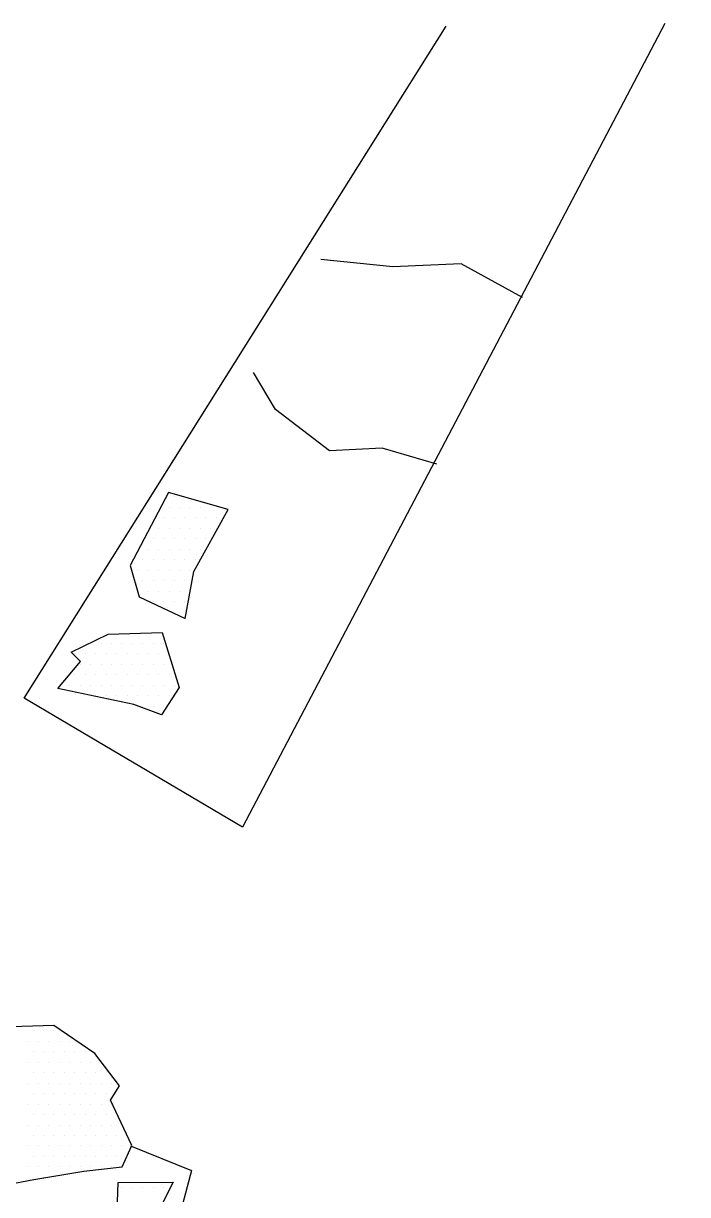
# Model space of a CAD drawing. Header units: metres. Extents: x -3.83 to -1.05, y -18.12 to -14.61.
# Drawn here: x -3.155 to -2.362, y -16.008 to -14.61 of the extents above; entities that cross this region are included whole.
import ezdxf

# ---------------------------------------------------------------- set-up
doc = ezdxf.new("R2010")
doc.units = ezdxf.units.M
doc.header["$LTSCALE"] = 25
doc.header["$MEASUREMENT"] = 0
doc.linetypes.add('STRICHPUNKTX2', pattern=[2, 1, -0.5, 0, -0.5])
doc.layers.get('0').update_dxf_attribs({"linetype": 'CONTINUOUS'})
for name, color, linetype in [('BEFUND', 1, 'CONTINUOUS'), ('GRABUNGSGRENZE', 3, 'STRICHPUNKTX2'), ('STEINE', 4, 'CONTINUOUS'), ('STEINESCHRAFF', 4, 'CONTINUOUS')]:
    doc.layers.add(name, color=color, linetype=linetype)

# ---------------------------------------------------------------- blocks, each defined once
blk = doc.blocks.new('*X2')
at = {"color": 0}
for p, q in [((-314.375, -1581.25), (-314.375, -1581.25)), ((-313.125, -1581.25), (-313.125, -1581.25)), ((-311.875, -1581.25), (-311.875, -1581.25)), ((-315, -1582.5), (-315, -1582.5)), ((-313.75, -1582.5), (-313.75, -1582.5)), ((-312.5, -1582.5), (-312.5, -1582.5)), ((-311.25, -1582.5), (-311.25, -1582.5)), ((-310, -1582.5), (-310, -1582.5)), ((-314.375, -1583.75), (-314.375, -1583.75)), ((-313.125, -1583.75), (-313.125, -1583.75)), ((-311.875, -1583.75), (-311.875, -1583.75)), ((-310.625, -1583.75), (-310.625, -1583.75)), ((-309.375, -1583.75), (-309.375, -1583.75)), ((-308.125, -1583.75), (-308.125, -1583.75)), ((-315, -1585), (-315, -1585)), ((-313.75, -1585), (-313.75, -1585)), ((-312.5, -1585), (-312.5, -1585)), ((-311.25, -1585), (-311.25, -1585)), ((-310, -1585), (-310, -1585)), ((-308.75, -1585), (-308.75, -1585)), ((-307.5, -1585), (-307.5, -1585)), ((-306.25, -1585), (-306.25, -1585)), ((-314.375, -1586.25), (-314.375, -1586.25)), ((-313.125, -1586.25), (-313.125, -1586.25)), ((-311.875, -1586.25), (-311.875, -1586.25)), ((-310.625, -1586.25), (-310.625, -1586.25)), ((-309.375, -1586.25), (-309.375, -1586.25)), ((-308.125, -1586.25), (-308.125, -1586.25)), ((-306.875, -1586.25), (-306.875, -1586.25)), ((-305.625, -1586.25), (-305.625, -1586.25)), ((-315, -1587.5), (-315, -1587.5)), ((-313.75, -1587.5), (-313.75, -1587.5)), ((-312.5, -1587.5), (-312.5, -1587.5)), ((-311.25, -1587.5), (-311.25, -1587.5)), ((-310, -1587.5), (-310, -1587.5)), ((-308.75, -1587.5), (-308.75, -1587.5)), ((-307.5, -1587.5), (-307.5, -1587.5)), ((-306.25, -1587.5), (-306.25, -1587.5)), ((-305, -1587.5), (-305, -1587.5)), ((-314.375, -1588.75), (-314.375, -1588.75)), ((-313.125, -1588.75), (-313.125, -1588.75)), ((-311.875, -1588.75), (-311.875, -1588.75)), ((-310.625, -1588.75), (-310.625, -1588.75)), ((-309.375, -1588.75), (-309.375, -1588.75)), ((-308.125, -1588.75), (-308.125, -1588.75)), ((-306.875, -1588.75), (-306.875, -1588.75)), ((-305.625, -1588.75), (-305.625, -1588.75)), ((-315, -1590), (-315, -1590)), ((-314.375, -1591.25), (-314.375, -1591.25)), ((-313.75, -1590), (-313.75, -1590)), ((-313.125, -1591.25), (-313.125, -1591.25)), ((-312.5, -1590), (-312.5, -1590)), ((-311.875, -1591.25), (-311.875, -1591.25)), ((-311.25, -1590), (-311.25, -1590)), ((-310.625, -1591.25), (-310.625, -1591.25)), ((-310, -1590), (-310, -1590)), ((-309.375, -1591.25), (-309.375, -1591.25)), ((-308.75, -1590), (-308.75, -1590)), ((-308.125, -1591.25), (-308.125, -1591.25)), ((-307.5, -1590), (-307.5, -1590)), ((-306.875, -1591.25), (-306.875, -1591.25)), ((-306.25, -1590), (-306.25, -1590)), ((-305.625, -1591.25), (-305.625, -1591.25)), ((-305, -1590), (-305, -1590)), ((-304.375, -1591.25), (-304.375, -1591.25)), ((-315, -1592.5), (-315, -1592.5)), ((-313.75, -1592.5), (-313.75, -1592.5)), ((-312.5, -1592.5), (-312.5, -1592.5)), ((-311.25, -1592.5), (-311.25, -1592.5)), ((-310, -1592.5), (-310, -1592.5)), ((-308.75, -1592.5), (-308.75, -1592.5)), ((-307.5, -1592.5), (-307.5, -1592.5)), ((-306.25, -1592.5), (-306.25, -1592.5)), ((-305, -1592.5), (-305, -1592.5)), ((-303.75, -1592.5), (-303.75, -1592.5)), ((-314.375, -1593.75), (-314.375, -1593.75)), ((-313.125, -1593.75), (-313.125, -1593.75)), ((-311.875, -1593.75), (-311.875, -1593.75)), ((-310.625, -1593.75), (-310.625, -1593.75)), ((-309.375, -1593.75), (-309.375, -1593.75)), ((-308.125, -1593.75), (-308.125, -1593.75)), ((-306.875, -1593.75), (-306.875, -1593.75)), ((-305.625, -1593.75), (-305.625, -1593.75)), ((-304.375, -1593.75), (-304.375, -1593.75)), ((-315, -1595), (-315, -1595)), ((-313.75, -1595), (-313.75, -1595)), ((-312.5, -1595), (-312.5, -1595)), ((-311.25, -1595), (-311.25, -1595)), ((-310, -1595), (-310, -1595)), ((-308.75, -1595), (-308.75, -1595)), ((-307.5, -1595), (-307.5, -1595)), ((-306.25, -1595), (-306.25, -1595)), ((-305, -1595), (-305, -1595)), ((-303.75, -1595), (-303.75, -1595)), ((-314.375, -1596.25), (-314.375, -1596.25)), ((-313.125, -1596.25), (-313.125, -1596.25)), ((-311.875, -1596.25), (-311.875, -1596.25)), ((-310.625, -1596.25), (-310.625, -1596.25)), ((-309.375, -1596.25), (-309.375, -1596.25)), ((-308.125, -1596.25), (-308.125, -1596.25)), ((-306.875, -1596.25), (-306.875, -1596.25)), ((-305.625, -1596.25), (-305.625, -1596.25)), ((-304.375, -1596.25), (-304.375, -1596.25)), ((-315, -1597.5), (-315, -1597.5)), ((-313.75, -1597.5), (-313.75, -1597.5)), ((-312.5, -1597.5), (-312.5, -1597.5)), ((-311.25, -1597.5), (-311.25, -1597.5)), ((-310, -1597.5), (-310, -1597.5)), ((-308.75, -1597.5), (-308.75, -1597.5)), ((-307.5, -1597.5), (-307.5, -1597.5)), ((-306.25, -1597.5), (-306.25, -1597.5)), ((-305, -1597.5), (-305, -1597.5)), ((-314.375, -1598.75), (-314.375, -1598.75)), ((-313.125, -1598.75), (-313.125, -1598.75)), ((-303.75, -1600), (-303.75, -1600)), ((-302.5, -1600), (-302.5, -1600)), ((-301.25, -1600), (-301.25, -1600)), ((-300, -1600), (-300, -1600)), ((-298.75, -1600), (-298.75, -1600))]:
    blk.add_line(p, q, dxfattribs=at)
blk = doc.blocks.new('*X3')
at = {"color": 0}
for p, q in [((-297.5, -1517.5), (-297.5, -1517.5)), ((-298.75, -1520), (-298.75, -1520)), ((-298.125, -1518.75), (-298.125, -1518.75)), ((-297.5, -1520), (-297.5, -1520)), ((-296.875, -1518.75), (-296.875, -1518.75)), ((-296.25, -1520), (-296.25, -1520)), ((-295.625, -1518.75), (-295.625, -1518.75)), ((-295, -1520), (-295, -1520)), ((-294.375, -1518.75), (-294.375, -1518.75)), ((-293.75, -1520), (-293.75, -1520)), ((-293.125, -1518.75), (-293.125, -1518.75)), ((-292.5, -1520), (-292.5, -1520)), ((-299.375, -1521.25), (-299.375, -1521.25)), ((-298.125, -1521.25), (-298.125, -1521.25)), ((-296.875, -1521.25), (-296.875, -1521.25)), ((-295.625, -1521.25), (-295.625, -1521.25)), ((-294.375, -1521.25), (-294.375, -1521.25)), ((-293.125, -1521.25), (-293.125, -1521.25)), ((-300, -1522.5), (-300, -1522.5)), ((-298.75, -1522.5), (-298.75, -1522.5)), ((-297.5, -1522.5), (-297.5, -1522.5)), ((-296.25, -1522.5), (-296.25, -1522.5)), ((-295, -1522.5), (-295, -1522.5)), ((-293.75, -1522.5), (-293.75, -1522.5)), ((-300.625, -1523.75), (-300.625, -1523.75)), ((-299.375, -1523.75), (-299.375, -1523.75)), ((-298.125, -1523.75), (-298.125, -1523.75)), ((-296.875, -1523.75), (-296.875, -1523.75)), ((-295.625, -1523.75), (-295.625, -1523.75)), ((-294.375, -1523.75), (-294.375, -1523.75)), ((-301.25, -1525), (-301.25, -1525)), ((-300, -1525), (-300, -1525)), ((-298.75, -1525), (-298.75, -1525)), ((-297.5, -1525), (-297.5, -1525)), ((-296.25, -1525), (-296.25, -1525)), ((-295, -1525), (-295, -1525)), ((-301.875, -1526.25), (-301.875, -1526.25)), ((-300.625, -1526.25), (-300.625, -1526.25)), ((-299.375, -1526.25), (-299.375, -1526.25)), ((-298.125, -1526.25), (-298.125, -1526.25)), ((-296.875, -1526.25), (-296.875, -1526.25)), ((-295.625, -1526.25), (-295.625, -1526.25)), ((-301.25, -1527.5), (-301.25, -1527.5)), ((-300, -1527.5), (-300, -1527.5)), ((-298.75, -1527.5), (-298.75, -1527.5)), ((-297.5, -1527.5), (-297.5, -1527.5)), ((-296.25, -1527.5), (-296.25, -1527.5)), ((-301.875, -1528.75), (-301.875, -1528.75)), ((-300.625, -1528.75), (-300.625, -1528.75)), ((-299.375, -1528.75), (-299.375, -1528.75)), ((-298.125, -1528.75), (-298.125, -1528.75)), ((-296.875, -1528.75), (-296.875, -1528.75)), ((-295.625, -1528.75), (-295.625, -1528.75)), ((-300, -1530), (-300, -1530)), ((-298.75, -1530), (-298.75, -1530)), ((-297.5, -1530), (-297.5, -1530)), ((-296.875, -1531.25), (-296.875, -1531.25)), ((-296.25, -1530), (-296.25, -1530)), ((-300.625, -1533.75), (-300.625, -1533.75)), ((-299.375, -1533.75), (-299.375, -1533.75)), ((-307.5, -1535), (-307.5, -1535)), ((-306.25, -1535), (-306.25, -1535)), ((-305, -1535), (-305, -1535)), ((-303.75, -1535), (-303.75, -1535)), ((-302.5, -1535), (-302.5, -1535)), ((-301.25, -1535), (-301.25, -1535)), ((-300, -1535), (-300, -1535)), ((-298.75, -1535), (-298.75, -1535)), ((-309.375, -1536.25), (-309.375, -1536.25)), ((-308.125, -1536.25), (-308.125, -1536.25)), ((-306.875, -1536.25), (-306.875, -1536.25)), ((-305.625, -1536.25), (-305.625, -1536.25)), ((-304.375, -1536.25), (-304.375, -1536.25)), ((-303.125, -1536.25), (-303.125, -1536.25)), ((-301.875, -1536.25), (-301.875, -1536.25)), ((-300.625, -1536.25), (-300.625, -1536.25)), ((-299.375, -1536.25), (-299.375, -1536.25)), ((-308.75, -1537.5), (-308.75, -1537.5)), ((-307.5, -1537.5), (-307.5, -1537.5)), ((-306.25, -1537.5), (-306.25, -1537.5)), ((-305, -1537.5), (-305, -1537.5)), ((-303.75, -1537.5), (-303.75, -1537.5)), ((-302.5, -1537.5), (-302.5, -1537.5)), ((-301.25, -1537.5), (-301.25, -1537.5)), ((-300, -1537.5), (-300, -1537.5)), ((-298.75, -1537.5), (-298.75, -1537.5)), ((-309.375, -1538.75), (-309.375, -1538.75)), ((-308.125, -1538.75), (-308.125, -1538.75)), ((-306.875, -1538.75), (-306.875, -1538.75)), ((-305.625, -1538.75), (-305.625, -1538.75)), ((-304.375, -1538.75), (-304.375, -1538.75)), ((-303.125, -1538.75), (-303.125, -1538.75)), ((-301.875, -1538.75), (-301.875, -1538.75)), ((-300.625, -1538.75), (-300.625, -1538.75)), ((-299.375, -1538.75), (-299.375, -1538.75)), ((-298.125, -1538.75), (-298.125, -1538.75)), ((-310, -1540), (-310, -1540)), ((-308.75, -1540), (-308.75, -1540)), ((-307.5, -1540), (-307.5, -1540)), ((-306.25, -1540), (-306.25, -1540)), ((-305, -1540), (-305, -1540)), ((-303.75, -1540), (-303.75, -1540)), ((-302.5, -1540), (-302.5, -1540)), ((-301.25, -1540), (-301.25, -1540)), ((-300, -1540), (-300, -1540)), ((-298.75, -1540), (-298.75, -1540)), ((-297.5, -1540), (-297.5, -1540)), ((-306.875, -1541.25), (-306.875, -1541.25)), ((-305.625, -1541.25), (-305.625, -1541.25)), ((-304.375, -1541.25), (-304.375, -1541.25)), ((-303.125, -1541.25), (-303.125, -1541.25)), ((-301.875, -1541.25), (-301.875, -1541.25)), ((-300.625, -1541.25), (-300.625, -1541.25)), ((-299.375, -1541.25), (-299.375, -1541.25)), ((-298.125, -1541.25), (-298.125, -1541.25)), ((-301.25, -1542.5), (-301.25, -1542.5)), ((-300, -1542.5), (-300, -1542.5)), ((-298.75, -1542.5), (-298.75, -1542.5))]:
    blk.add_line(p, q, dxfattribs=at)

msp = doc.modelspace()

# ---------------------------------------------------------------- linework, layer by layer
at = {"layer": 'BEFUND'}
for points in [[(-2.5588, -14.9368), (-2.6321, -14.8967), (-2.7139, -14.9003), (-2.7999, -14.8917)], [(-2.6614, -15.1358), (-2.7265, -15.117), (-2.7896, -15.1201), (-2.8542, -15.0708), (-2.8802, -15.0266)]]:
    msp.add_lwpolyline(points, dxfattribs=at)
at = {"layer": 'GRABUNGSGRENZE', "flags": 128}
for points in [[(-2.3891, -14.6097), (-2.8936, -15.5693), (-3.1542, -15.4154), (-2.65, -14.6129)], [(-3.0272, -15.9499), (-2.9544, -15.9794), (-2.9768, -16.0643), (-2.6689, -16.2529), (-2.3738, -16.4185), (-1.9249, -15.8648), (-1.3135, -14.8842)]]:
    msp.add_lwpolyline(points, dxfattribs=at)
at = {"layer": 'STEINE'}
for points in [[(-3.0276, -15.2571), (-3.0169, -15.2942), (-2.9619, -15.3201), (-2.9518, -15.2642), (-2.9106, -15.1899), (-2.9819, -15.1696), (-3.0276, -15.2571)], [(-3.114, -15.4036), (-3.087, -15.3716), (-3.0982, -15.3604), (-3.054, -15.339), (-2.9894, -15.3369), (-2.969, -15.4025), (-2.9904, -15.4351), (-3.0234, -15.4229), (-3.114, -15.4036)], [(-3.3218, -15.8946), (-3.3568, -15.9898), (-3.3298, -16.002), (-3.2907, -16.0035), (-3.2322, -16.0009), (-3.1894, -15.9988), (-3.1426, -15.9902), (-3.0831, -15.98), (-3.0374, -15.9748), (-3.0257, -15.9494), (-3.0511, -15.8955), (-3.0405, -15.8782), (-3.07, -15.8396), (-3.1188, -15.806), (-3.2084, -15.8091), (-3.2409, -15.8188), (-3.2933, -15.8763), (-3.3182, -15.8794), (-3.3218, -15.8946)], [(-3.0383, -16.102), (-3.0449, -16.0751), (-3.0419, -15.9937), (-2.9763, -15.9931), (-3.0037, -16.0476), (-3.0083, -16.0684), (-2.9991, -16.0852), (-3.0383, -16.102)]]:
    msp.add_lwpolyline(points, dxfattribs=at)

# ---------------------------------------------------------------- block references
at = {"layer": 'STEINESCHRAFF', "xscale": 0.01, "yscale": 0.01, "zscale": 0.01}
for name in ['*X3', '*X2']:
    msp.add_blockref(name, (0, 0), dxfattribs=at)

doc.saveas('drawing.dxf')
